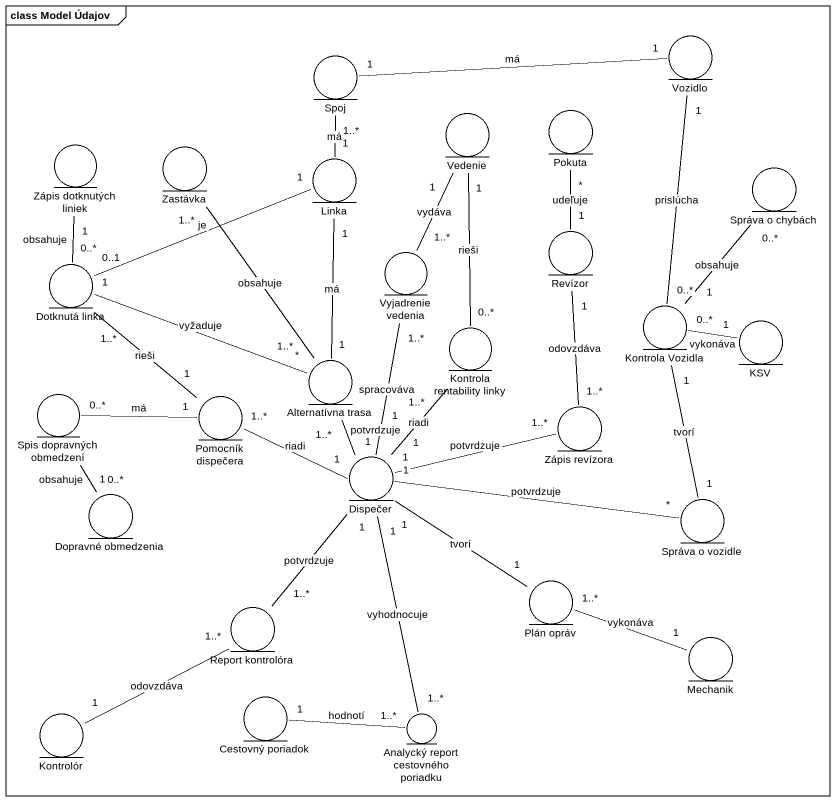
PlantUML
@startuml
mainframe class Model Údajov
entity Vozidlo
entity Spoj
entity Vedenie
entity Pokuta
entity "Zápis dotknutých liniek" as Zápis_dotknutých_liniek
entity Zastávka
entity Linka
entity "Správa o chybách" as Správa_o_chybách
entity "Dotknutá linka" as Dotknutá_linka
entity "Vyjadrenie vedenia" as Vyjadrenie_vedenia
entity Revízor
entity "Kontrola Vozidla" as Kontrola_Vozidla
entity "Kontrola rentability linky" as Kontrola_rentability_linky
entity KSV
entity "Spis dopravných obmedzení" as Spis_dopravných_obmedzení
entity "Pomocník dispečera" as Pomocník_dispečera
entity "Alternatívna trasa" as Alternatívna_trasa
entity "Zápis revízora" as Zápis_revízora
entity Dispečer
entity "Dopravné obmedzenia" as Dopravné_obmedzenia
entity "Správa o vozidle" as Správa_o_vozidle
entity "Plán opráv" as Plán_opráv
entity "Report kontrolóra" as Report_kontrolóra
entity Mechanik
entity Kontrolór
entity "Cestovný poriadok" as Cestovný_poriadok
entity "Analycký report cestovného poriadku" as Analycký_report_cestovného
Spoj "1" -right- "1" Vozidlo : má
Spoj "1..*" -- "1" Linka : má
Vedenie "1" -- "1..*" Vyjadrenie_vedenia : vydáva
Vedenie "1" -- "0..*" Kontrola_rentability_linky : rieši
Zápis_dotknutých_liniek "1" -- "0..*" Dotknutá_linka : obsahuje
Linka "1" -left- "0..1" Dotknutá_linka : je
Linka "1" -- "1" Alternatívna_trasa : má
Správa_o_chybách "0..*" -- "1" Kontrola_Vozidla : obsahuje
Dotknutá_linka "1" -right- "*" Alternatívna_trasa : vyžaduje
Vyjadrenie_vedenia "1..*" -- "1" Dispečer : spracováva
Revízor "1" -up- "*" Pokuta : udeľuje
Kontrola_Vozidla "0..*" -up- "1" Vozidlo : prislúcha
Kontrola_Vozidla "1" -- "1" Správa_o_vozidle : tvorí
Kontrola_rentability_linky "1..*" -- "1" Dispečer : riadi
KSV "1" -left- "0..*" Kontrola_Vozidla : vykonáva
Spis_dopravných_obmedzení "0..*" -right- "1" Pomocník_dispečera : má
Pomocník_dispečera "1" -up- "1..*" Dotknutá_linka : rieši
Pomocník_dispečera "1..*" -right- "1" Dispečer : riadi
Alternatívna_trasa "1..*" -up- "1..*" Zastávka : obsahuje
Zápis_revízora "1..*" -up- "1" Revízor : odovzdáva
Dispečer "1" -up- "1..*" Alternatívna_trasa : potvrdzuje
Dispečer "1" -right- "1..*" Zápis_revízora : potvrdzuje
Dispečer "1" -right- "*" Správa_o_vozidle : potvrdzuje
Dopravné_obmedzenia "0..*" -up- "1" Spis_dopravných_obmedzení : obsahuje
Plán_opráv "1" -up- "1" Dispečer : tvorí
Report_kontrolóra "1..*" -up- "1" Dispečer : potvrdzuje
Mechanik "1" -left- "1..*" Plán_opráv : vykonáva
Kontrolór "1" -right- "1..*" Report_kontrolóra : odovzdáva
Cestovný_poriadok "1" -right- "1..*" Analycký_report_cestovného : hodnotí
Analycký_report_cestovného "1..*" -up- "1" Dispečer : vyhodnocuje
@enduml
